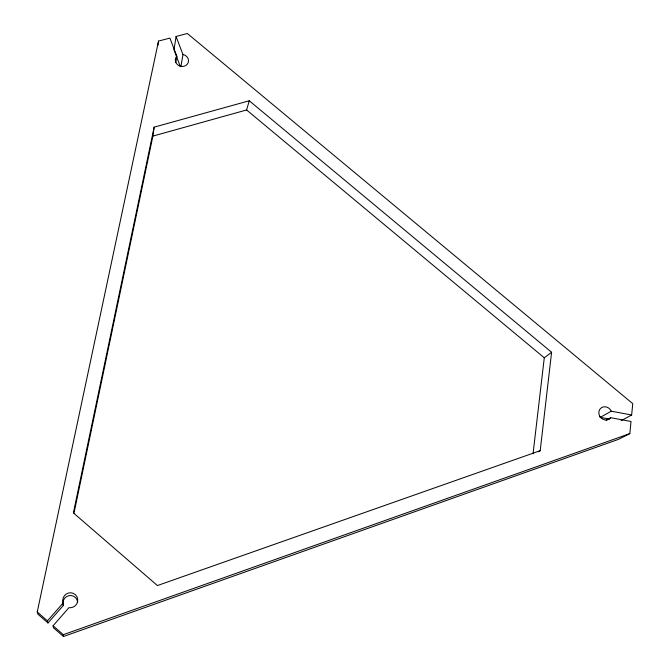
<?xml version="1.0" encoding="UTF-8"?>
<svg xmlns="http://www.w3.org/2000/svg" width="670" height="670" viewBox="0 0 670 670"><rect width="100%" height="100%" fill="white"/><g stroke="black" fill="none" stroke-linecap="round" stroke-linejoin="round"><path stroke-width="1" d="M175.875 62.285L176.846 56.246L169.904 38.09L158.522 41.088L37.244 611.961L37.997 614.281L47.972 622.974L63.365 605.437L63.106 602.757A7.588 7.437 -42.9 0 1 68.516 593A7.588 7.437 -42.9 0 1 77.687 599.039A7.588 7.437 -42.9 0 1 70.685 607.749L68.943 607.656L53.081 625.772L53.483 627.79L63.474 636.5L618.469 439.353L629.833 433.607L631.014 421.497L610.697 417.686L606.132 420.216M621.165 420.634L631.651 415.006L632.756 403.65L187.332 33.5L176.076 36.465L173.999 49.882L180.389 66.698M540.204 450.684L551.594 352.269L249.265 100.768L154.142 127.149L73.382 512.893L157.425 585.555L540.204 450.684L538.379 451.714M533.044 453.766L544.283 357.805L551.594 352.269M157.986 45.2L158.522 41.088M73.985 513.161L152.886 136.094L154.142 127.149M180.908 66.623L182.96 54.53L176.076 36.465M152.886 136.094L246.602 109.972L249.265 100.768M610.697 417.686L610.638 417.787A6.909 6.231 49.2 0 1 601.074 417.938A6.909 6.231 49.2 0 1 600.797 408.189A6.909 6.231 49.2 0 1 610.412 409.739L611.233 411.179L631.651 415.006M176.846 56.246L175.925 57.486A6.683 5.988 16.5 0 0 179.577 65.945A6.683 5.988 16.5 0 0 188.295 62.385A6.683 5.988 16.5 0 0 183.119 54.546L182.96 54.53M47.972 622.974L47.444 620.856L63.189 602.925M599.474 415.953L600.278 417.36L611.233 411.179M53.081 625.772L63.298 634.683L629.833 433.607M600.278 417.36L609.281 419.043M246.602 109.972L544.283 357.805M37.244 611.961L47.444 620.856M63.365 605.437L63.282 605.27A7.42 7.278 -43.6 0 1 68.884 595.655A7.42 7.278 -43.6 0 1 77.603 602.255M63.298 634.683L63.474 636.5"/></g></svg>
